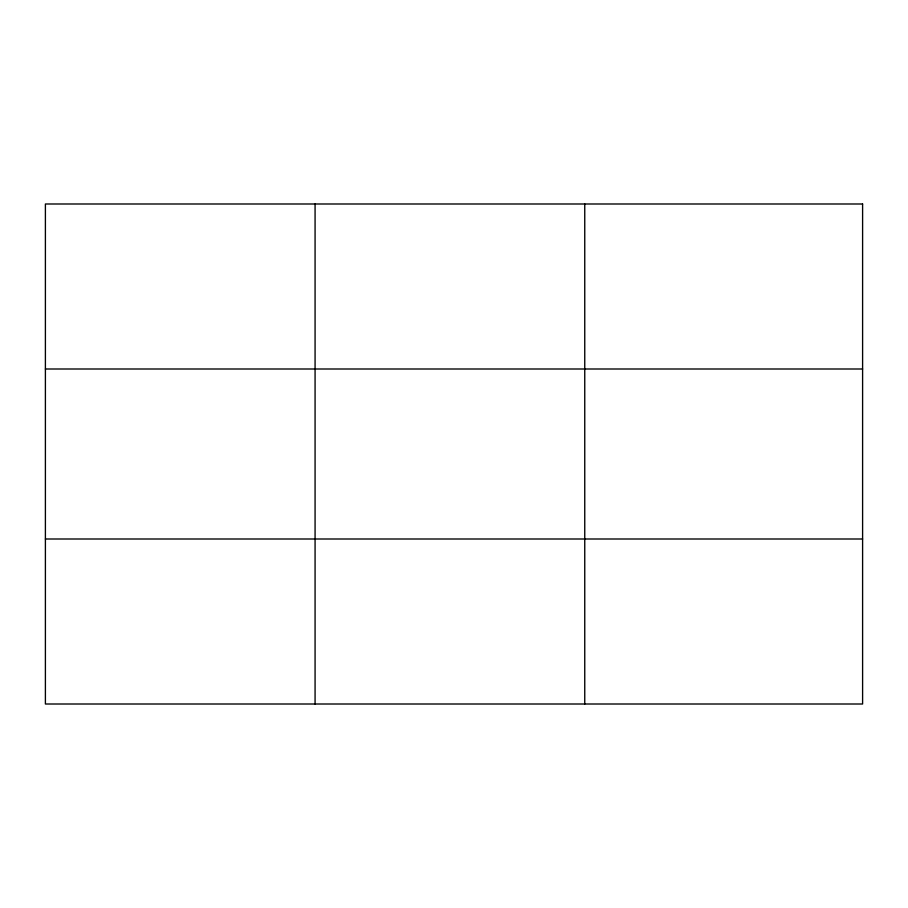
<?xml version="1.0" encoding="UTF-8"?>
<svg xmlns="http://www.w3.org/2000/svg" width="908" height="908" viewBox="0 0 908 908"><rect width="100%" height="100%" fill="white"/><g stroke="black" fill="none" stroke-linecap="round" stroke-linejoin="round"><path stroke-width="1.36" d="M315.076 203.994L315.076 704.006M584.752 203.994L584.752 704.006M45.4 369L862.6 369M45.4 539L862.6 539M862.6 203.994L862.6 704.006L45.4 704.006L45.4 203.994L862.6 203.994"/></g></svg>
